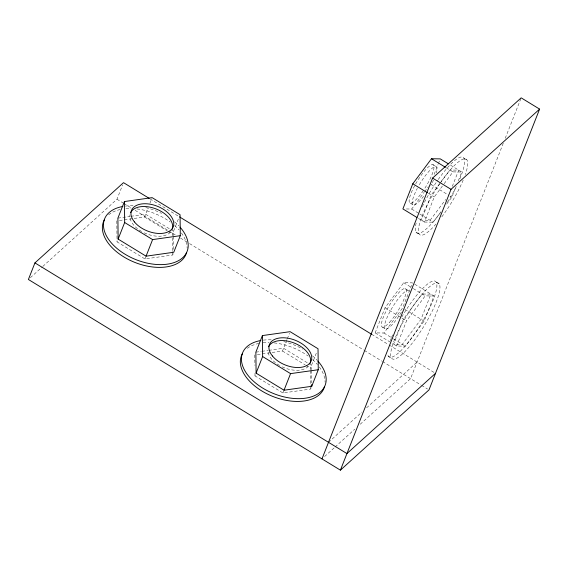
<?xml version="1.0" encoding="UTF-8"?>
<svg xmlns="http://www.w3.org/2000/svg" width="568" height="568" viewBox="0 0 568 568"><rect width="100%" height="100%" fill="white"/><g stroke="black" fill="none" stroke-linecap="round" stroke-linejoin="round"><path stroke-width="0.43" stroke-dasharray="2.84 2.13" d="M42.834 266.406L116.972 199.24L122.574 185.026M173.226 253.647L172.679 255.025L144.975 258.937L117.043 241.869L117.59 240.484M119.408 220.519L144.513 216.983L148.092 207.902M149.959 203.159L151.826 198.424M144.975 258.937L145.791 256.864M172.629 250.658L172.445 234.051L178.821 217.864M311.186 387.688L310.646 389.073L282.942 392.978L255.011 375.91L255.827 373.836M257.375 354.56L282.481 351.024L286.989 339.572M287.301 338.784L289.481 333.253M282.942 392.978L283.759 390.905M310.433 369.839L310.412 368.092L316.788 351.904M434.193 174.291L438.027 164.564M438.347 163.747L439.625 160.503M375.143 332.884L385.04 307.749L403.727 282.736L412.51 282.864L402.613 307.998L383.925 333.011L375.143 332.884L391.352 342.795M418.375 218.368L424.388 222.045L434.293 196.904L443.636 184.401M452.305 186.361L458.695 170.144L449.906 170.017L440.044 183.215M446.668 204.111L451.858 197.16L456.012 186.616M458.248 180.944L461.763 172.019L449.11 164.287M396.634 346.026L406.539 320.885L425.226 295.871L434.009 295.999L424.104 321.14L405.417 346.153L396.634 346.026L392.09 343.249M503.284 143.257L410.558 378.657L359.381 425.02M505.236 138.301L520.849 98.669M406.404 208.96L411.679 209.038L424.133 192.36M424.651 191.664L428.286 186.801M439.525 183.911L431.226 195.03L421.321 220.171L430.104 220.299L445.674 199.453M444.155 183.705L452.98 171.891L461.763 172.019M424.388 222.045L433.171 222.173L440.96 211.75M30.367 277.702L42.181 267.003M328.517 442.316L361.979 411.999M366.573 407.838L417.089 362.072M324.605 456.523L334.453 447.605M335.106 447.009L354.787 429.181M117.903 218.126L130.022 216.415M130.888 216.294L145.6 214.214L170.514 229.444M255.87 352.167L261.06 351.436M261.926 351.308L267.982 350.456M268.849 350.335L283.567 348.255L311.498 365.33L311.548 369.697M464.006 158.245L467.081 160.119M446.221 167.766L452.98 171.891M432.851 164.621L435.926 166.495M431.098 184.472L448.791 195.285M450.019 196.038L451.858 197.16M428.272 193.226L434.293 196.904M410.302 203.174L413.376 205.048M411.679 209.038L419.049 213.54M419.787 213.994L433.171 222.173M416.003 232.071L419.077 233.945M436.252 282.218L439.327 284.099A44.347 10.068 -58.6 0 1 408.257 347.985A44.347 10.068 -58.6 0 1 398.388 330.952A44.347 10.068 -58.6 0 1 439.327 284.099M414.725 284.213L434.009 295.999M403.727 282.736L412.574 288.139M413.312 288.587L425.226 295.871M405.105 288.594L408.172 290.475M404.821 309.354L424.104 321.14M385.04 307.749L401.256 317.654M401.995 318.108L406.539 320.885M382.555 327.154L385.622 329.028M383.925 333.011L392.765 338.421M393.503 338.869L405.417 346.153M149.995 198.843L178.742 216.415M371.692 334.325L388.342 344.499M389.094 344.961L434.783 372.885M388.249 356.051L391.324 357.925M171.273 229.905L173.538 231.29L173.581 235.656M116.972 199.24L123.029 202.939M123.788 203.401L131.35 208.023M135.134 210.337L168.426 230.686M169.186 231.148L175.235 234.847M180.532 238.084L186.588 241.783M189.613 243.629L363.648 349.987M364.4 350.449L381.81 361.085M382.562 361.546L420.881 384.962M421.612 385.409L427.512 389.016M144.513 216.983L167.162 230.821M167.915 231.282L172.445 234.051M282.481 351.024L305.13 364.862M305.882 365.323L310.412 368.092M311.555 370.57L311.697 382.811M310.44 370.712L310.646 389.073M254.776 354.929L254.897 365.416M254.982 373.282L255.011 375.91M173.595 236.529L173.737 249.643M172.636 251.532L172.679 255.025M116.809 220.888L117.043 241.869M438.233 179.523A44.347 10.068 -58.6 0 1 461.89 156.96A44.347 10.068 -58.6 0 1 459.136 180.489M456.21 186.702A44.347 10.068 -58.6 0 1 446.59 203.614M440.285 212.872A44.347 10.068 -58.6 0 1 416.372 222.209M422.308 206.688A44.347 10.068 -58.6 0 1 437.736 180.233M436.011 224.005A44.347 10.068 -58.6 0 1 419.844 222.635A44.347 10.068 -58.6 0 1 452.575 167.375A44.347 10.068 -58.6 0 1 465.313 174.539M463.19 180.077A44.347 10.068 -58.6 0 1 440.761 218.204M423.337 190.55A22.408 5.084 -58.6 0 1 409.954 196.45A22.408 5.084 -58.6 0 1 431.197 164.961A22.408 5.084 -58.6 0 1 423.799 189.875M419.333 184.756A22.408 5.084 -58.6 0 1 433.036 167.574A22.408 5.084 -58.6 0 1 436.38 172.864M433.498 180.141A22.408 5.084 -58.6 0 1 430.792 185.353M423.614 196.294A22.408 5.084 -58.6 0 1 412.645 204.608A22.408 5.084 -58.6 0 1 417.331 188.363M401.768 317.058A44.347 10.068 -58.6 0 1 435.684 281.522A44.347 10.068 -58.6 0 1 417.075 330.299A44.347 10.068 -58.6 0 1 387.653 354.056M390.301 340.807A44.347 10.068 -58.6 0 1 391.253 338.287M391.537 337.562A44.347 10.068 -58.6 0 1 392.786 334.573M401.356 312.201A22.408 5.084 -58.6 0 1 385.005 328.709A22.408 5.084 -58.6 0 1 393.922 304.931A22.408 5.084 -58.6 0 1 409.166 291.398M125.393 206.085A44.347 26.376 21.5 0 1 133.047 205.793M145.777 207.576A44.347 26.376 21.5 0 1 161.603 213.376M174.532 221.811A44.347 26.376 21.5 0 1 178.842 225.851M108.644 214.789A44.347 26.376 21.5 0 1 121.793 209.216M125.94 208.683A44.347 26.376 21.5 0 1 131.08 208.534M137.037 208.953A44.347 26.376 21.5 0 1 170.159 221.996M174.674 225.631A44.347 26.376 21.5 0 1 178.892 229.848M181.419 232.972A44.347 26.376 21.5 0 1 187.12 248.145M170.393 232.276A22.408 13.327 21.5 0 1 142.334 231.893M141.617 231.495A22.408 13.327 21.5 0 1 129.973 214.818M263.36 340.125A44.347 26.376 21.5 0 1 271.894 339.87M283.744 341.616A44.347 26.376 21.5 0 1 302.694 349.086M312.499 355.852A44.347 26.376 21.5 0 1 317.384 360.51M247.265 348.319A44.347 26.376 21.5 0 1 259.761 343.257M263.083 342.802A44.347 26.376 21.5 0 1 269.047 342.575M274.166 342.902A44.347 26.376 21.5 0 1 308.119 356.044M312.634 359.679A44.347 26.376 21.5 0 1 317.398 364.514M319.379 367.013A44.347 26.376 21.5 0 1 325.088 382.186M308.353 366.317A22.408 13.327 21.5 0 1 280.301 365.934M279.584 365.536A22.408 13.327 21.5 0 1 267.862 351.031M403.472 319.01L393.567 344.144L402.35 344.272L421.037 319.259L430.942 294.125L422.152 293.997L403.472 319.01M389.612 322.226A22.408 5.084 -58.6 0 0 406.092 289.517A22.408 5.084 -58.6 0 0 385.771 311.875A22.408 5.084 -58.6 0 0 389.612 322.226"/><path stroke-width="0.85" d="M149.235 198.381L123.512 182.655L34.932 262.899L28.4 279.484L340.409 470.155L428.982 389.918L539.6 109.106L521.175 97.845L432.596 178.082L321.985 458.894M124.435 201.541L117.903 218.126L118.13 239.1L146.068 256.175L173.765 252.263L180.297 235.677L180.07 214.704L152.132 197.636L124.435 201.541L124.669 222.521L118.13 239.1M146.068 256.175L152.6 239.589L180.297 235.677M262.402 335.581L255.87 352.167L256.097 373.14L284.028 390.216L311.733 386.304L318.265 369.725L318.03 348.745L290.099 331.676L262.402 335.581L262.629 356.562L256.097 373.14M284.028 390.216L290.56 373.63L318.265 369.725M448.372 163.84L440.264 158.884L431.481 158.756L412.794 183.769L402.897 208.91L416.898 217.466M340.409 470.155L451.027 189.343L539.6 109.106M435.514 373.332L346.941 453.576L34.932 262.899M431.481 158.756L445.49 167.311M432.596 178.082L451.027 189.343M412.794 183.769L427.541 192.779M179.502 216.877L371.692 334.325M124.669 222.521L152.6 239.589M262.629 356.562L290.56 373.63M311.711 384.557L311.733 386.304M179.978 227.086A44.347 26.376 21.5 0 1 170.23 263.651A44.347 26.376 21.5 0 1 110.689 242.138A44.347 26.376 21.5 0 1 122.887 206.454M186.567 252.511A44.347 26.376 21.5 0 1 134.509 262.274A44.347 26.376 21.5 0 1 104.597 219.44M130.647 212.659A22.408 13.327 21.5 0 1 156.342 209.045A22.408 13.327 21.5 0 1 172.239 229.287M317.945 361.127A44.347 26.376 21.5 0 1 308.19 397.692A44.347 26.376 21.5 0 1 248.649 376.179A44.347 26.376 21.5 0 1 260.847 340.495M324.534 386.552A44.347 26.376 21.5 0 1 272.47 396.315A44.347 26.376 21.5 0 1 242.557 353.481M268.614 346.7A22.408 13.327 21.5 0 1 294.309 343.086A22.408 13.327 21.5 0 1 310.206 363.328M134.446 221.925A22.408 13.327 21.5 0 0 171.479 229.515A22.408 13.327 21.5 0 0 151.173 204.395A22.408 13.327 21.5 0 0 134.446 221.925M272.413 355.966A22.408 13.327 21.5 0 0 309.446 363.555A22.408 13.327 21.5 0 0 289.14 338.436A22.408 13.327 21.5 0 0 272.413 355.966"/></g></svg>
